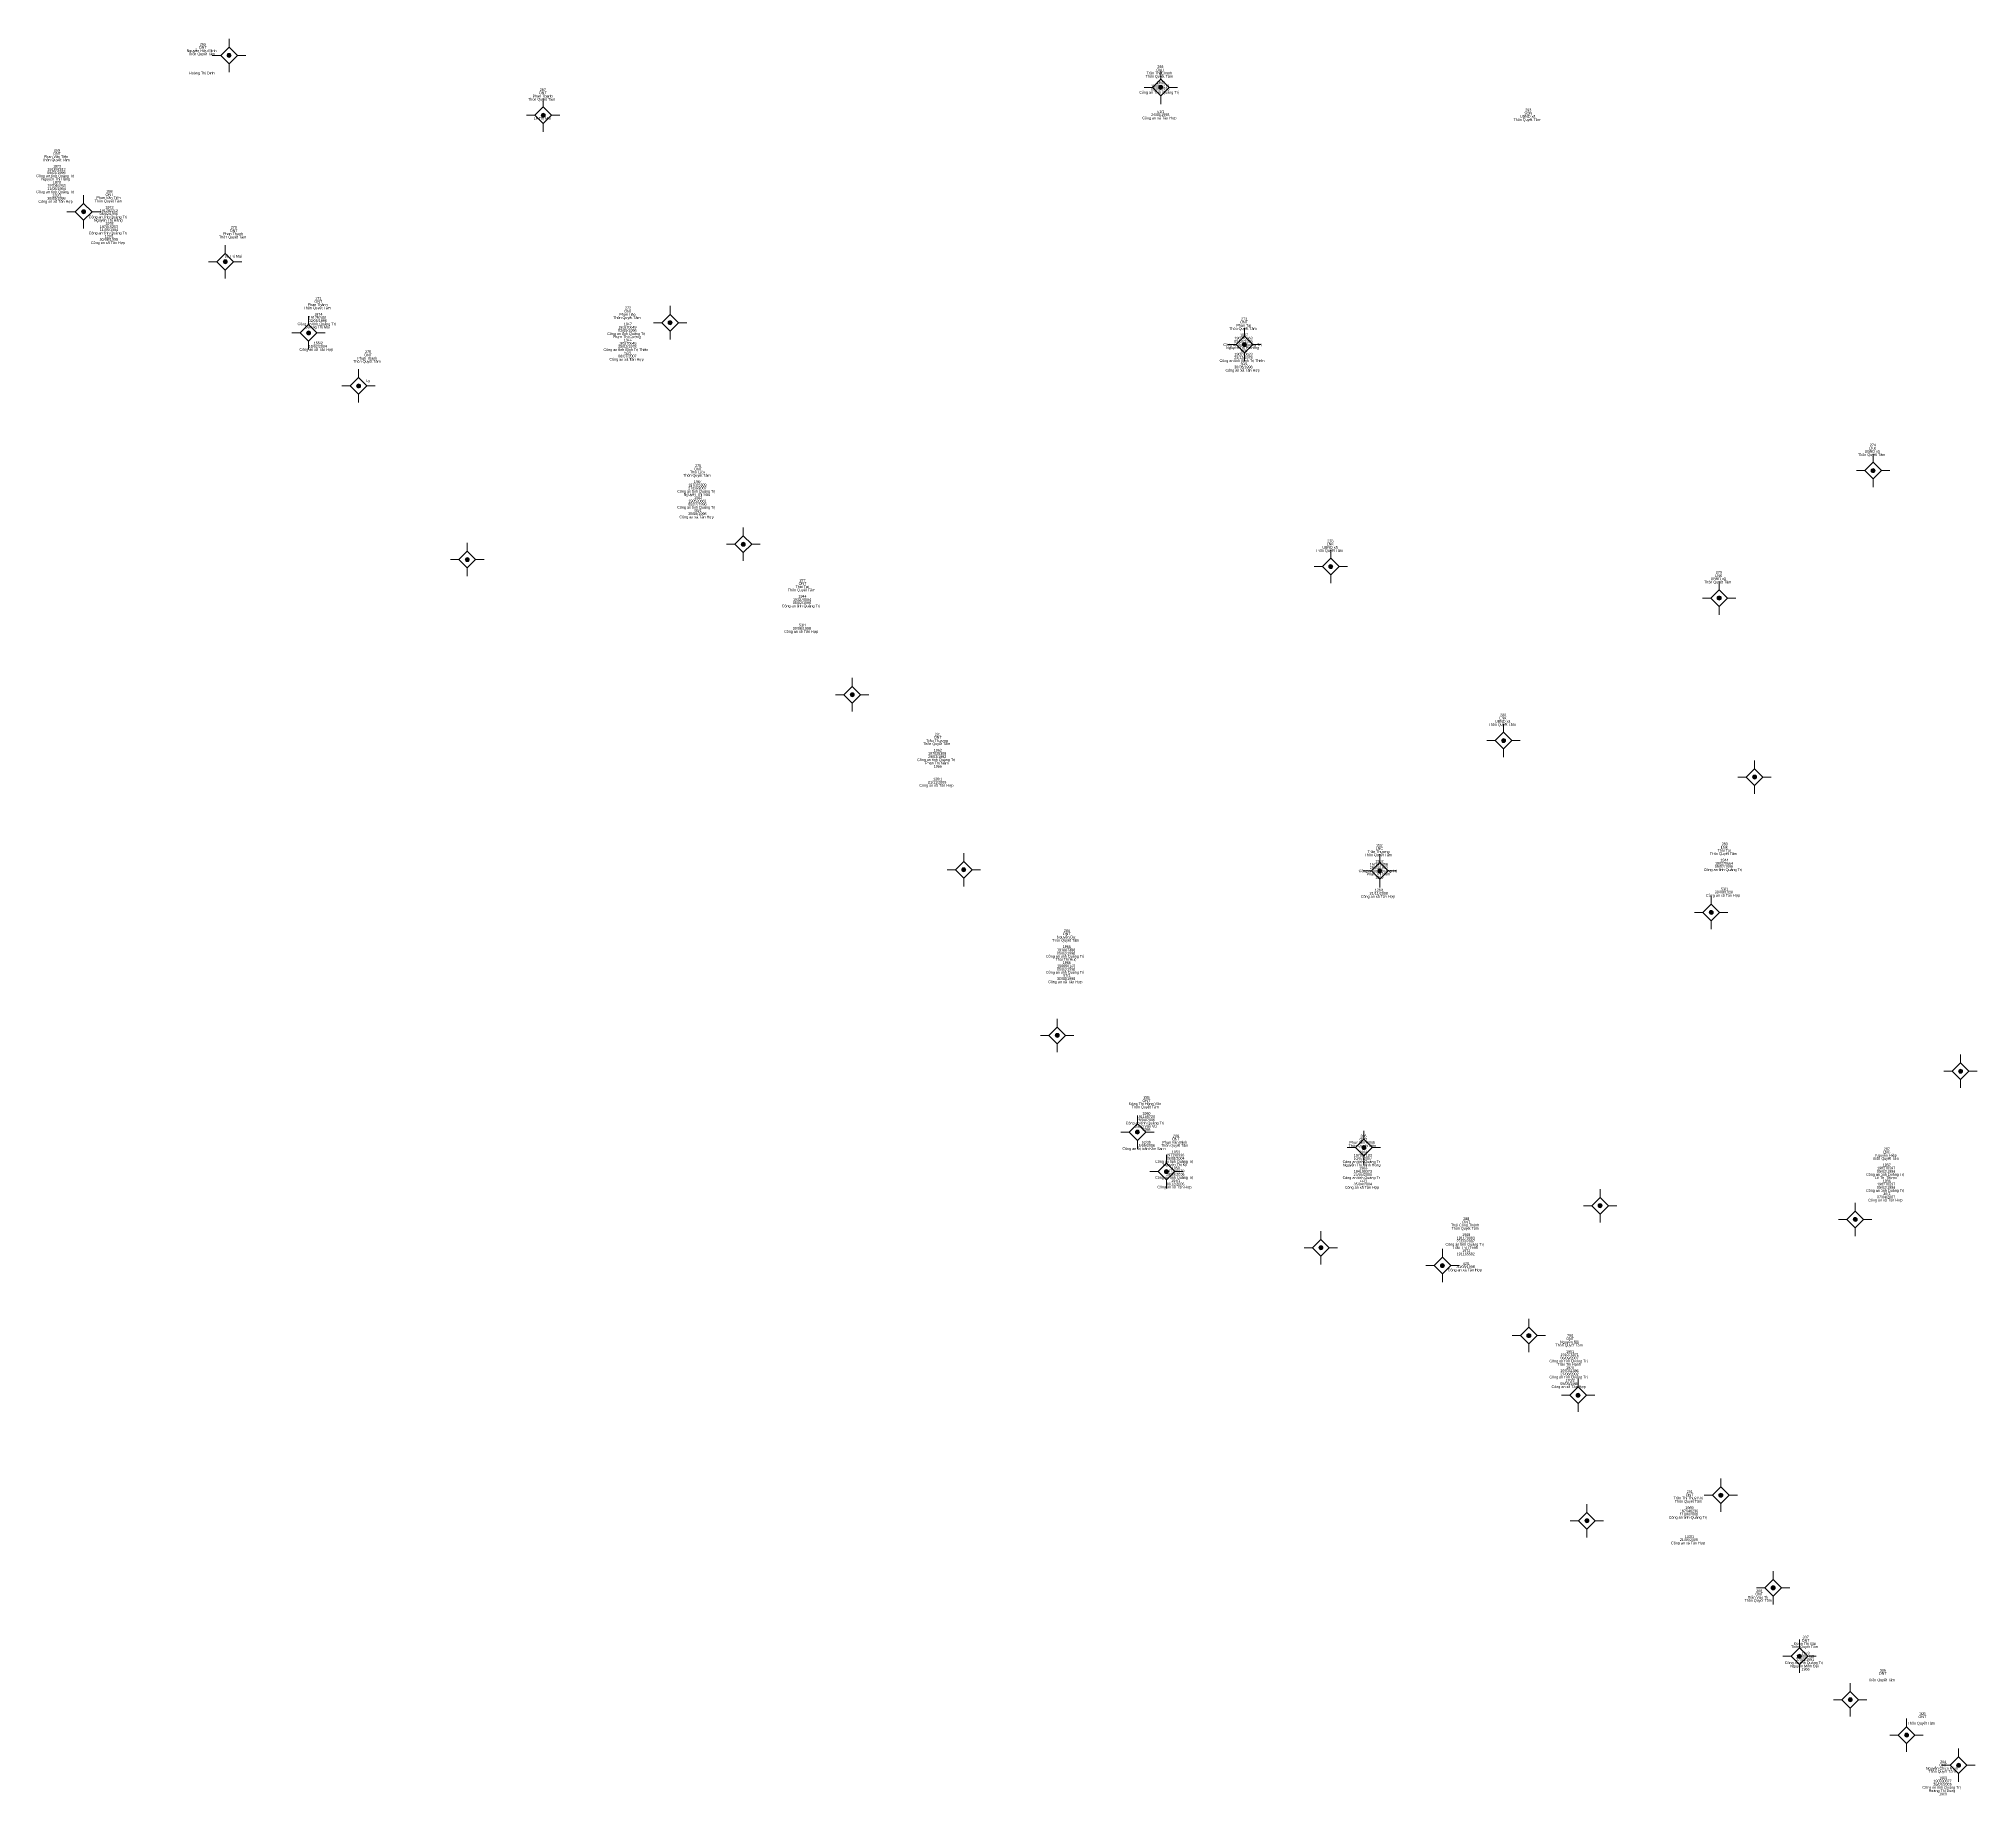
# Model space of a CAD drawing. Header units: metres. Extents: x 548344 to 551009, y 1840956 to 1844853.
# Drawn here: x 550718.9 to 551009.4, y 1840955.7 to 1841218.9 of the extents above; entities that cross this region are included whole.
import ezdxf
from ezdxf.enums import TextEntityAlignment as Align

# ---------------------------------------------------------------- set-up
doc = ezdxf.new("R2010")
doc.units = ezdxf.units.M
doc.header["$LTSCALE"] = 0.16
doc.layers.add('11', color=7, linetype='Continuous', lineweight=13)
doc.layers.add('15', color=7, linetype='Continuous')

msp = doc.modelspace()

# ---------------------------------------------------------------- hatches: boundary and pattern name
at = {"layer": '11'}
for points in [[(550747.6995, 1841216.42, 1), (550747.0995, 1841216.42, 1)], [(550887.3195, 1841211.63, 1), (550886.7195, 1841211.63, 1)], [(550794.7795, 1841207.46, 1), (550794.1795, 1841207.46, 1)], [(550725.9195, 1841193.01, 1), (550725.3195, 1841193.01, 1)], [(550747.1395, 1841185.5, 1), (550746.5395, 1841185.5, 1)], [(550813.7995, 1841176.38, 1), (550813.1995, 1841176.38, 1)], [(550759.6295, 1841174.84, 1), (550759.0295, 1841174.84, 1)], [(550899.8595, 1841173.1, 1), (550899.2595, 1841173.1, 1)], [(550767.1095, 1841166.9, 1), (550766.5095, 1841166.9, 1)], [(550994.0695, 1841154.21, 1), (550993.4695, 1841154.21, 1)], [(550824.7695, 1841143.18, 1), (550824.1695, 1841143.18, 1)], [(550783.4095, 1841140.89, 1), (550782.8095, 1841140.89, 1)], [(550912.7995, 1841139.84, 1), (550912.1995, 1841139.84, 1)], [(550970.9995, 1841135.12, 1), (550970.3995, 1841135.12, 1)], [(550841.0995, 1841120.64, 1), (550840.4995, 1841120.64, 1)], [(550938.6895, 1841113.77, 1), (550938.0895, 1841113.77, 1)], [(550976.3095, 1841108.29, 1), (550975.7095, 1841108.29, 1)], [(550857.7995, 1841094.4, 1), (550857.1995, 1841094.4, 1)], [(550920.1395, 1841094.24, 1), (550919.5395, 1841094.24, 1)], [(550969.8095, 1841088.01, 1), (550969.2095, 1841088.01, 1)], [(550871.8195, 1841069.58, 1), (550871.2195, 1841069.58, 1)], [(551007.1695, 1841064.22, 1), (551006.5695, 1841064.22, 1)], [(550883.8295, 1841055.09, 1), (550883.2295, 1841055.09, 1)], [(550917.7595, 1841052.77, 1), (550917.1595, 1841052.77, 1)], [(550888.1695, 1841049.17, 1), (550887.5695, 1841049.17, 1)], [(550953.1495, 1841044.06, 1), (550952.5495, 1841044.06, 1)], [(550991.3895, 1841042.01, 1), (550990.7895, 1841042.01, 1)], [(550911.3295, 1841037.77, 1), (550910.7295, 1841037.77, 1)], [(550929.5195, 1841035.09, 1), (550928.9195, 1841035.09, 1)], [(550942.4795, 1841024.6, 1), (550941.8795, 1841024.6, 1)], [(550949.8495, 1841015.66, 1), (550949.2495, 1841015.66, 1)], [(550971.2495, 1841000.69, 1), (550970.6495, 1841000.69, 1)], [(550951.1895, 1840996.87, 1), (550950.5895, 1840996.87, 1)], [(550979.0895, 1840986.81, 1), (550978.4895, 1840986.81, 1)], [(550983.0295, 1840976.55, 1), (550982.4295, 1840976.55, 1)], [(550990.6495, 1840970.03, 1), (550990.0495, 1840970.03, 1)], [(550999.0795, 1840964.74, 1), (550998.4795, 1840964.74, 1)], [(551006.8795, 1840960.22, 1), (551006.2795, 1840960.22, 1)]]:
    msp.add_hatch(color=256, dxfattribs=at).paths.add_polyline_path(points)

# ---------------------------------------------------------------- linework, layer by layer
for p, q in [((550747.4, 1841218.92), (550747.4, 1841217.67)), ((550746.15, 1841216.42), (550744.9, 1841216.42)), ((550749.9, 1841216.42), (550748.65, 1841216.42)), ((550747.4, 1841215.17), (550747.4, 1841213.92)), ((550887.02, 1841214.13), (550887.02, 1841212.88)), ((550885.77, 1841211.63), (550884.52, 1841211.63)), ((550887.02, 1841210.38), (550887.02, 1841209.13)), ((550889.52, 1841211.63), (550888.27, 1841211.63)), ((550793.23, 1841207.46), (550791.98, 1841207.46)), ((550794.48, 1841209.96), (550794.48, 1841208.71)), ((550796.98, 1841207.46), (550795.73, 1841207.46)), ((550794.48, 1841206.21), (550794.48, 1841204.96)), ((550724.37, 1841193.01), (550723.12, 1841193.01)), ((550725.62, 1841195.51), (550725.62, 1841194.26)), ((550728.12, 1841193.01), (550726.87, 1841193.01)), ((550725.62, 1841191.76), (550725.62, 1841190.51)), ((550746.84, 1841188), (550746.84, 1841186.75)), ((550745.59, 1841185.5), (550744.34, 1841185.5)), ((550746.84, 1841184.25), (550746.84, 1841183)), ((550749.34, 1841185.5), (550748.09, 1841185.5)), ((550813.5, 1841178.88), (550813.5, 1841177.63)), ((550759.33, 1841177.34), (550759.33, 1841176.09)), ((550812.25, 1841176.38), (550811, 1841176.38)), ((550816, 1841176.38), (550814.75, 1841176.38)), ((550899.56, 1841175.6), (550899.56, 1841174.35)), ((550758.08, 1841174.84), (550756.83, 1841174.84)), ((550759.33, 1841173.59), (550759.33, 1841172.34)), ((550761.83, 1841174.84), (550760.58, 1841174.84)), ((550813.5, 1841175.13), (550813.5, 1841173.88)), ((550898.31, 1841173.1), (550897.06, 1841173.1)), ((550902.06, 1841173.1), (550900.81, 1841173.1)), ((550766.81, 1841169.4), (550766.81, 1841168.15)), ((550899.56, 1841171.85), (550899.56, 1841170.6)), ((550765.56, 1841166.9), (550764.31, 1841166.9)), ((550769.31, 1841166.9), (550768.06, 1841166.9)), ((550766.81, 1841165.65), (550766.81, 1841164.4)), ((550993.77, 1841156.71), (550993.77, 1841155.46)), ((550992.52, 1841154.21), (550991.27, 1841154.21)), ((550993.77, 1841152.96), (550993.77, 1841151.71)), ((550996.27, 1841154.21), (550995.02, 1841154.21)), ((550783.11, 1841143.39), (550783.11, 1841142.14)), ((550824.47, 1841145.68), (550824.47, 1841144.43)), ((550781.86, 1841140.89), (550780.61, 1841140.89)), ((550785.61, 1841140.89), (550784.36, 1841140.89)), ((550823.22, 1841143.18), (550821.97, 1841143.18)), ((550824.47, 1841141.93), (550824.47, 1841140.68)), ((550826.97, 1841143.18), (550825.72, 1841143.18)), ((550912.5, 1841142.34), (550912.5, 1841141.09)), ((550783.11, 1841139.64), (550783.11, 1841138.39)), ((550911.25, 1841139.84), (550910, 1841139.84)), ((550912.5, 1841138.59), (550912.5, 1841137.34)), ((550915, 1841139.84), (550913.75, 1841139.84)), ((550970.7, 1841137.62), (550970.7, 1841136.37)), ((550969.45, 1841135.12), (550968.2, 1841135.12)), ((550973.2, 1841135.12), (550971.95, 1841135.12)), ((550970.7, 1841133.87), (550970.7, 1841132.62)), ((550840.8, 1841123.14), (550840.8, 1841121.89)), ((550839.55, 1841120.64), (550838.3, 1841120.64)), ((550843.3, 1841120.64), (550842.05, 1841120.64)), ((550840.8, 1841119.39), (550840.8, 1841118.14)), ((550938.39, 1841116.27), (550938.39, 1841115.02)), ((550937.14, 1841113.77), (550935.89, 1841113.77)), ((550938.39, 1841112.52), (550938.39, 1841111.27)), ((550940.89, 1841113.77), (550939.64, 1841113.77)), ((550976.01, 1841110.79), (550976.01, 1841109.54)), ((550974.76, 1841108.29), (550973.51, 1841108.29)), ((550976.01, 1841107.04), (550976.01, 1841105.79)), ((550978.51, 1841108.29), (550977.26, 1841108.29)), ((550857.5, 1841096.9), (550857.5, 1841095.65)), ((550856.25, 1841094.4), (550855, 1841094.4)), ((550860, 1841094.4), (550858.75, 1841094.4)), ((550918.59, 1841094.24), (550917.34, 1841094.24)), ((550919.84, 1841096.74), (550919.84, 1841095.49)), ((550922.34, 1841094.24), (550921.09, 1841094.24)), ((550857.5, 1841093.15), (550857.5, 1841091.9)), ((550919.84, 1841092.99), (550919.84, 1841091.74)), ((550969.51, 1841090.51), (550969.51, 1841089.26)), ((550968.26, 1841088.01), (550967.01, 1841088.01)), ((550969.51, 1841086.76), (550969.51, 1841085.51)), ((550972.01, 1841088.01), (550970.76, 1841088.01)), ((550871.52, 1841072.08), (550871.52, 1841070.83)), ((550870.27, 1841069.58), (550869.02, 1841069.58)), ((550871.52, 1841068.33), (550871.52, 1841067.08)), ((550874.02, 1841069.58), (550872.77, 1841069.58)), ((551006.87, 1841066.72), (551006.87, 1841065.47)), ((551005.62, 1841064.22), (551004.37, 1841064.22)), ((551006.87, 1841062.97), (551006.87, 1841061.72)), ((551009.37, 1841064.22), (551008.12, 1841064.22)), ((550883.53, 1841057.59), (550883.53, 1841056.34)), ((550882.28, 1841055.09), (550881.03, 1841055.09)), ((550883.53, 1841053.84), (550883.53, 1841052.59)), ((550886.03, 1841055.09), (550884.78, 1841055.09)), ((550917.46, 1841055.27), (550917.46, 1841054.02)), ((550887.87, 1841051.67), (550887.87, 1841050.42)), ((550916.21, 1841052.77), (550914.96, 1841052.77)), ((550917.46, 1841051.52), (550917.46, 1841050.27)), ((550919.96, 1841052.77), (550918.71, 1841052.77)), ((550886.62, 1841049.17), (550885.37, 1841049.17)), ((550887.87, 1841047.92), (550887.87, 1841046.67)), ((550890.37, 1841049.17), (550889.12, 1841049.17)), ((550952.85, 1841046.56), (550952.85, 1841045.31)), ((550991.09, 1841044.51), (550991.09, 1841043.26)), ((550951.6, 1841044.06), (550950.35, 1841044.06)), ((550952.85, 1841042.81), (550952.85, 1841041.56)), ((550955.35, 1841044.06), (550954.1, 1841044.06)), ((550989.84, 1841042.01), (550988.59, 1841042.01)), ((550993.59, 1841042.01), (550992.34, 1841042.01)), ((550911.03, 1841040.27), (550911.03, 1841039.02)), ((550991.09, 1841040.76), (550991.09, 1841039.51)), ((550909.78, 1841037.77), (550908.53, 1841037.77)), ((550911.03, 1841036.52), (550911.03, 1841035.27)), ((550913.53, 1841037.77), (550912.28, 1841037.77)), ((550929.22, 1841037.59), (550929.22, 1841036.34)), ((550927.97, 1841035.09), (550926.72, 1841035.09)), ((550929.22, 1841033.84), (550929.22, 1841032.59)), ((550931.72, 1841035.09), (550930.47, 1841035.09)), ((550942.18, 1841027.1), (550942.18, 1841025.85)), ((550940.93, 1841024.6), (550939.68, 1841024.6)), ((550944.68, 1841024.6), (550943.43, 1841024.6)), ((550942.18, 1841023.35), (550942.18, 1841022.1)), ((550948.3, 1841015.66), (550947.05, 1841015.66)), ((550949.55, 1841018.16), (550949.55, 1841016.91)), ((550952.05, 1841015.66), (550950.8, 1841015.66)), ((550949.55, 1841014.41), (550949.55, 1841013.16)), ((550970.95, 1841003.19), (550970.95, 1841001.94)), ((550950.89, 1840999.37), (550950.89, 1840998.12)), ((550969.7, 1841000.69), (550968.45, 1841000.69)), ((550970.95, 1840999.44), (550970.95, 1840998.19)), ((550973.45, 1841000.69), (550972.2, 1841000.69)), ((550949.64, 1840996.87), (550948.39, 1840996.87)), ((550950.89, 1840995.62), (550950.89, 1840994.37)), ((550953.39, 1840996.87), (550952.14, 1840996.87)), ((550978.79, 1840989.31), (550978.79, 1840988.06)), ((550977.54, 1840986.81), (550976.29, 1840986.81)), ((550981.29, 1840986.81), (550980.04, 1840986.81)), ((550978.79, 1840985.56), (550978.79, 1840984.31)), ((550982.73, 1840979.05), (550982.73, 1840977.8)), ((550981.48, 1840976.55), (550980.23, 1840976.55)), ((550982.73, 1840975.3), (550982.73, 1840974.05)), ((550985.23, 1840976.55), (550983.98, 1840976.55)), ((550990.35, 1840972.53), (550990.35, 1840971.28)), ((550989.1, 1840970.03), (550987.85, 1840970.03)), ((550992.85, 1840970.03), (550991.6, 1840970.03)), ((550990.35, 1840968.78), (550990.35, 1840967.53)), ((550998.78, 1840967.24), (550998.78, 1840965.99)), ((550997.53, 1840964.74), (550996.28, 1840964.74)), ((550998.78, 1840963.49), (550998.78, 1840962.24)), ((551001.28, 1840964.74), (551000.03, 1840964.74)), ((551006.58, 1840962.72), (551006.58, 1840961.47)), ((551005.33, 1840960.22), (551004.08, 1840960.22)), ((551006.58, 1840958.97), (551006.58, 1840957.72)), ((551009.08, 1840960.22), (551007.83, 1840960.22))]:
    msp.add_line(p, q, dxfattribs=at)
for points in [[(550747.4, 1841217.67), (550746.15, 1841216.42), (550747.4, 1841215.17), (550748.65, 1841216.42)], [(550887.02, 1841212.88), (550885.77, 1841211.63), (550887.02, 1841210.38), (550888.27, 1841211.63)], [(550794.48, 1841208.71), (550793.23, 1841207.46), (550794.48, 1841206.21), (550795.73, 1841207.46)], [(550725.62, 1841194.26), (550724.37, 1841193.01), (550725.62, 1841191.76), (550726.87, 1841193.01)], [(550746.84, 1841186.75), (550745.59, 1841185.5), (550746.84, 1841184.25), (550748.09, 1841185.5)], [(550759.33, 1841176.09), (550758.08, 1841174.84), (550759.33, 1841173.59), (550760.58, 1841174.84)], [(550813.5, 1841177.63), (550812.25, 1841176.38), (550813.5, 1841175.13), (550814.75, 1841176.38)], [(550899.56, 1841174.35), (550898.31, 1841173.1), (550899.56, 1841171.85), (550900.81, 1841173.1)], [(550766.81, 1841168.15), (550765.56, 1841166.9), (550766.81, 1841165.65), (550768.06, 1841166.9)], [(550993.77, 1841155.46), (550992.52, 1841154.21), (550993.77, 1841152.96), (550995.02, 1841154.21)], [(550824.47, 1841144.43), (550823.22, 1841143.18), (550824.47, 1841141.93), (550825.72, 1841143.18)], [(550783.11, 1841142.14), (550781.86, 1841140.89), (550783.11, 1841139.64), (550784.36, 1841140.89)], [(550912.5, 1841141.09), (550911.25, 1841139.84), (550912.5, 1841138.59), (550913.75, 1841139.84)], [(550970.7, 1841136.37), (550969.45, 1841135.12), (550970.7, 1841133.87), (550971.95, 1841135.12)], [(550840.8, 1841121.89), (550839.55, 1841120.64), (550840.8, 1841119.39), (550842.05, 1841120.64)], [(550938.39, 1841115.02), (550937.14, 1841113.77), (550938.39, 1841112.52), (550939.64, 1841113.77)], [(550976.01, 1841109.54), (550974.76, 1841108.29), (550976.01, 1841107.04), (550977.26, 1841108.29)], [(550857.5, 1841095.65), (550856.25, 1841094.4), (550857.5, 1841093.15), (550858.75, 1841094.4)], [(550919.84, 1841095.49), (550918.59, 1841094.24), (550919.84, 1841092.99), (550921.09, 1841094.24)], [(550969.51, 1841089.26), (550968.26, 1841088.01), (550969.51, 1841086.76), (550970.76, 1841088.01)], [(550871.52, 1841070.83), (550870.27, 1841069.58), (550871.52, 1841068.33), (550872.77, 1841069.58)], [(551006.87, 1841065.47), (551005.62, 1841064.22), (551006.87, 1841062.97), (551008.12, 1841064.22)], [(550883.53, 1841056.34), (550882.28, 1841055.09), (550883.53, 1841053.84), (550884.78, 1841055.09)], [(550917.46, 1841054.02), (550916.21, 1841052.77), (550917.46, 1841051.52), (550918.71, 1841052.77)], [(550887.87, 1841050.42), (550886.62, 1841049.17), (550887.87, 1841047.92), (550889.12, 1841049.17)], [(550952.85, 1841045.31), (550951.6, 1841044.06), (550952.85, 1841042.81), (550954.1, 1841044.06)], [(550991.09, 1841043.26), (550989.84, 1841042.01), (550991.09, 1841040.76), (550992.34, 1841042.01)], [(550911.03, 1841039.02), (550909.78, 1841037.77), (550911.03, 1841036.52), (550912.28, 1841037.77)], [(550929.22, 1841036.34), (550927.97, 1841035.09), (550929.22, 1841033.84), (550930.47, 1841035.09)], [(550942.18, 1841025.85), (550940.93, 1841024.6), (550942.18, 1841023.35), (550943.43, 1841024.6)], [(550949.55, 1841016.91), (550948.3, 1841015.66), (550949.55, 1841014.41), (550950.8, 1841015.66)], [(550970.95, 1841001.94), (550969.7, 1841000.69), (550970.95, 1840999.44), (550972.2, 1841000.69)], [(550950.89, 1840998.12), (550949.64, 1840996.87), (550950.89, 1840995.62), (550952.14, 1840996.87)], [(550978.79, 1840988.06), (550977.54, 1840986.81), (550978.79, 1840985.56), (550980.04, 1840986.81)], [(550982.73, 1840977.8), (550981.48, 1840976.55), (550982.73, 1840975.3), (550983.98, 1840976.55)], [(550990.35, 1840971.28), (550989.1, 1840970.03), (550990.35, 1840968.78), (550991.6, 1840970.03)], [(550998.78, 1840965.99), (550997.53, 1840964.74), (550998.78, 1840963.49), (551000.03, 1840964.74)], [(551006.58, 1840961.47), (551005.33, 1840960.22), (551006.58, 1840958.97), (551007.83, 1840960.22)]]:
    msp.add_lwpolyline(points, close=True, dxfattribs=at)
for centre in [(550747.3995, 1841216.42), (550887.0195, 1841211.63), (550794.4795, 1841207.46), (550725.6195, 1841193.01), (550746.8395, 1841185.5), (550813.4995, 1841176.38), (550759.3295, 1841174.84), (550899.5595, 1841173.1), (550766.8095, 1841166.9), (550993.7695, 1841154.21), (550824.4695, 1841143.18), (550783.1095, 1841140.89), (550912.4995, 1841139.84), (550970.6995, 1841135.12), (550840.7995, 1841120.64), (550938.3895, 1841113.77), (550976.0095, 1841108.29), (550857.4995, 1841094.4), (550919.8395, 1841094.24), (550969.5095, 1841088.01), (550871.5195, 1841069.58), (551006.8695, 1841064.22), (550883.5295, 1841055.09), (550917.4595, 1841052.77), (550887.8695, 1841049.17), (550952.8495, 1841044.06), (550991.0895, 1841042.01), (550911.0295, 1841037.77), (550929.2195, 1841035.09), (550942.1795, 1841024.6), (550949.5495, 1841015.66), (550970.9495, 1841000.69), (550950.8895, 1840996.87), (550978.7895, 1840986.81), (550982.7295, 1840976.55), (550990.3495, 1840970.03), (550998.7795, 1840964.74), (551006.5795, 1840960.22)]:
    msp.add_circle(centre, 0.3, dxfattribs=at)

# ---------------------------------------------------------------- texts
at = {"layer": '15'}
for s, width, p in [('Nguyễn Hữu Minh', 0.9, (550743.29, 1841216.94)), ('Thôn Quyết Tâm', 0.85, (550743.31, 1841216.46)), ('ONT', 0.95, (550743.47, 1841217.42)), ('265', 0.85, (550743.49, 1841217.9)), ('Hoàng Thị Dỉnh', 0.9, (550743.33, 1841213.58)), ('Thôn Quyết Tâm', 0.85, (550886.79, 1841213.1)), ('Trần Thị Chanh', 0.9, (550886.81, 1841213.58)), ('ONT', 0.95, (550886.95, 1841214.06)), ('266', 0.85, (550886.96, 1841214.54)), ('Thôn Quyết Tâm', 0.85, (550794.26, 1841209.66)), (' Phan Thạnh', 0.9, (550794.315, 1841210.14)), ('ONT', 0.95, (550794.42, 1841210.62)), ('267', 0.9, (550794.435, 1841211.1)), (' Công an Tỉnh Quảng Trị', 0.9, (550886.68, 1841210.7)), (' 02/05/1996', 0.9, (550886.865, 1841211.18)), (' 190891219', 0.85, (550886.86, 1841211.66)), (' 1947', 0.9, (550886.94, 1841212.14)), ('Lê Thị Mai', 0.95, (550794.34, 1841206.78)), (' Công an xã Tân Hợp', 0.9, (550886.735, 1841206.86)), (' 24/05/1998', 0.9, (550886.86, 1841207.34)), (' 51/1', 0.85, (550886.95, 1841207.82)), ('UBND xã', 0.95, (550942.015, 1841207.09)), ('SON', 0.85, (550942.07, 1841207.57)), ('293', 0.85, (550942.1, 1841208.05)), ('Thôn Quyết Tâm', 0.85, (550941.92, 1841206.61)), ('Phan Văn Tiến', 0.9, (550721.48, 1841201.06)), ('ONT', 0.95, (550721.62, 1841201.54)), ('269', 0.85, (550721.63, 1841202.02)), ('Công an tỉnh Quảng Trị', 0.9, (550721.37, 1841198.18)), ('Thôn Quyết Tâm', 0.85, (550721.46, 1841200.58)), ('05/02/1996', 0.9, (550721.53, 1841198.66)), ('191292242', 0.85, (550721.54, 1841199.14)), ('1973', 0.85, (550721.62, 1841199.62)), ('Công an tỉnh Quảng Trị', 0.9, (550721.37, 1841195.78)), ('Nguyễn Thị Hằng', 0.9, (550721.44, 1841197.7)), ('11/05/1994', 0.9, (550721.545, 1841196.26)), ('197046263', 0.85, (550721.545, 1841196.74)), ('120/1', 0.85, (550721.605, 1841195.3)), ('1978', 0.85, (550721.615, 1841197.22)), ('ONT', 0.95, (550729.48, 1841195.38)), ('268', 0.85, (550729.485, 1841195.86)), ('Công an xã Tân Hợp', 0.9, (550721.41, 1841194.34)), ('30/08/1998', 0.9, (550721.525, 1841194.82)), ('Thôn Quyết Tâm', 0.85, (550729.32, 1841194.42)), ('Phan Văn Tiến', 0.9, (550729.34, 1841194.9)), ('05/02/1996', 0.9, (550729.39, 1841192.5)), ('191292242', 0.85, (550729.4, 1841192.98)), ('1973', 0.85, (550729.48, 1841193.46)), ('Công an tỉnh Quảng Trị', 0.9, (550729.23, 1841192.02)), ('Công an tỉnh Quảng Trị', 0.9, (550729.23, 1841189.62)), ('Nguyễn Thị Hằng', 0.9, (550729.3, 1841191.54)), ('11/05/1994', 0.9, (550729.405, 1841190.1)), ('197046263', 0.85, (550729.405, 1841190.58)), ('1978', 0.85, (550729.475, 1841191.06)), ('Phan Thạnh', 0.9, (550748, 1841189.5)), ('ONT', 0.95, (550748.1, 1841189.98)), ('270', 0.85, (550748.115, 1841190.46)), ('Công an xã Tân Hợp', 0.9, (550729.27, 1841188.18)), ('30/08/1998', 0.9, (550729.385, 1841188.66)), ('120/1', 0.85, (550729.465, 1841189.14)), ('Thôn Quyết Tâm', 0.85, (550747.94, 1841189.02)), ('Lê Thị Mai', 0.95, (550748.02, 1841186.14)), ('Thôn Quyết Tâm', 0.85, (550760.62, 1841178.4)), ('Phan Thảnh', 0.9, (550760.68, 1841178.88)), ('ONT', 0.95, (550760.78, 1841179.36)), ('271', 0.8, (550760.805, 1841179.84)), ('ONT', 0.95, (550807.18, 1841177.9)), ('272', 0.85, (550807.195, 1841178.38)), ('Công an tỉnh Quảng Trị', 0.9, (550760.53, 1841176)), ('Dương Thị Mai', 0.9, (550760.645, 1841175.52)), ('02/05/1996', 0.9, (550760.69, 1841176.48)), ('191292451', 0.85, (550760.71, 1841176.96)), ('1974', 0.85, (550760.775, 1841177.44)), ('Thôn Quyết Tâm', 0.85, (550807.02, 1841176.94)), ('02/05/1996', 0.9, (550807.09, 1841175.02)), ('190270649', 0.85, (550807.095, 1841175.5)), ('Phan Hảo', 0.9, (550807.11, 1841177.42)), ('1947', 0.85, (550807.175, 1841175.98)), ('Thôn Quyết Tâm', 0.85, (550899.34, 1841175.3)), ('Phan Tại', 0.9, (550899.445, 1841175.78)), ('ONT', 0.95, (550899.5, 1841176.26)), ('273', 0.85, (550899.52, 1841176.74)), ('Công an xã Tân Hợp ', 0.85, (550760.57, 1841172.16)), ('18/02/2004', 0.9, (550760.705, 1841172.64)), ('155/2', 0.85, (550760.775, 1841173.12)), ('Công an tỉnh Bình Trị Thiên', 0.9, (550806.875, 1841172.14)), ('Công an tỉnh Quảng Trị', 0.9, (550806.93, 1841174.54)), ('Phạm Thị Cường', 0.9, (550807.02, 1841174.06)), ('25/02/1978', 0.9, (550807.085, 1841172.62)), ('190270648', 0.85, (550807.09, 1841173.1)), ('1944', 0.85, (550807.175, 1841173.58)), ('Công an tỉnh Quảng Trị', 0.9, (550899.25, 1841172.9)), ('Nguyễn Thị Phưởng', 0.9, (550899.295, 1841172.42)), ('05/02/1996', 0.9, (550899.41, 1841173.38)), ('190270663', 0.85, (550899.425, 1841173.86)), ('1937', 0.85, (550899.495, 1841174.34)), ('1937', 0.85, (550899.495, 1841171.94)), ('Thôn Quyết Tâm', 0.85, (550768.07, 1841170.38)), ('Phan Thanh', 0.9, (550768.13, 1841170.86)), ('ONT', 0.95, (550768.23, 1841171.34)), ('276', 0.85, (550768.24, 1841171.82)), ('Công an xã Tân Hợp', 0.9, (550806.97, 1841170.7)), ('06/07/2007', 0.9, (550807.095, 1841171.18)), ('52/1', 0.85, (550807.195, 1841171.66)), ('Công an tỉnh Bình Trị Thiên', 0.9, (550899.195, 1841170.5)), ('Công an xã Tân Hợp', 0.9, (550899.29, 1841169.06)), ('30/08/1998', 0.9, (550899.405, 1841169.54)), ('25/12/1978', 0.9, (550899.405, 1841170.98)), ('190270623', 0.85, (550899.425, 1841171.46)), ('50/1', 0.85, (550899.515, 1841170.02)), ('Ly', 0.9, (550768.26, 1841167.5)), ('274', 0.85, (550993.735, 1841157.85)), ('275', 0.85, (550817.69, 1841154.75)), ('Thôn Quyết Tâm', 0.85, (550993.55, 1841156.41)), ('UBND xã', 0.95, (550993.645, 1841156.89)), ('Thôn Quyết Tâm', 0.85, (550817.51, 1841153.31)), ('197025309', 0.85, (550817.585, 1841151.87)), ('Thái Liệu', 0.9, (550817.61, 1841153.79)), ('ONT', 0.95, (550817.67, 1841154.27)), ('1964', 0.85, (550817.665, 1841152.35)), ('Công an tỉnh Quảng Trị', 0.9, (550817.42, 1841150.91)), ('Nguyễn Thị Sửu', 0.85, (550817.525, 1841150.43)), ('05/02/1996', 0.9, (550817.58, 1841148.99)), ('27/03/2007', 0.9, (550817.585, 1841151.39)), ('190520881', 0.85, (550817.6, 1841149.47)), ('1962', 0.85, (550817.675, 1841149.95)), ('Công an tỉnh Quảng Trị', 0.9, (550817.42, 1841148.51)), ('Công an xã Tân Hợp', 0.9, (550817.46, 1841147.07)), ('30/08/1998', 0.9, (550817.575, 1841147.55)), ('55/1', 0.85, (550817.685, 1841148.03)), ('278', 0.85, (550912.445, 1841143.48)), ('Thôn Quyết Tâm', 0.85, (550912.28, 1841142.04)), ('UBND xã', 0.95, (550912.375, 1841142.52)), ('ONT', 0.95, (550833.34, 1841137.1)), ('277', 0.9, (550833.355, 1841137.58)), ('Thôn Quyết Tâm', 0.85, (550970.48, 1841137.32)), ('UBND xã', 0.95, (550970.575, 1841137.8)), ('279', 0.85, (550970.65, 1841138.76)), ('Thôn Quyết Tâm', 0.85, (550833.18, 1841136.14)), ('05/02/1996', 0.9, (550833.25, 1841134.22)), ('190270664', 0.85, (550833.27, 1841134.7)), ('Thái Tại', 0.9, (550833.29, 1841136.62)), ('1944', 0.85, (550833.335, 1841135.18)), ('Công an tỉnh Quảng Trị', 0.9, (550833.09, 1841133.74)), ('Công an xã Tân Hợp', 0.9, (550833.13, 1841129.9)), ('30/08/1998', 0.9, (550833.245, 1841130.38)), ('53/1', 0.85, (550833.355, 1841130.86)), ('280', 0.85, (550938.345, 1841117.41)), ('ONT', 0.95, (550853.61, 1841114.04)), ('281', 0.8, (550853.635, 1841114.52)), ('Thôn Quyết Tâm', 0.85, (550938.17, 1841115.97)), ('UBND xã', 0.95, (550938.265, 1841116.45)), ('Thôn Quyết Tâm', 0.85, (550853.45, 1841113.08)), ('Trần Thương', 0.9, (550853.49, 1841113.56)), ('29/03/1992', 0.85, (550853.525, 1841111.16)), ('197025308', 0.85, (550853.52, 1841111.64)), ('1962', 0.85, (550853.615, 1841112.12)), ('Công an tỉnh Quảng Trị', 0.9, (550853.36, 1841110.68)), ('Phan Thị Năm', 0.9, (550853.47, 1841110.2)), ('1966', 0.85, (550853.61, 1841109.72)), ('Công an xã Tân Hợp', 0.9, (550853.4, 1841106.84)), ('21/11/2008', 0.9, (550853.515, 1841107.32)), ('126/1', 0.85, (550853.595, 1841107.8)), ('Thôn Quyết Tâm', 0.85, (550919.62, 1841096.44)), ('Trần Thương', 0.9, (550919.66, 1841096.92)), ('LNC', 0.95, (550919.77, 1841097.4)), ('282', 0.85, (550919.795, 1841097.88)), ('Thôn Quyết Tâm', 0.85, (550971.34, 1841096.62)), ('Thái Tại', 0.9, (550971.45, 1841097.1)), ('283', 0.85, (550971.52, 1841098.06)), ('Công an tỉnh Quảng Trị', 0.9, (550919.53, 1841094.04)), ('Phan Thị Năm', 0.9, (550919.64, 1841093.56)), ('29/03/1992', 0.85, (550919.695, 1841094.52)), ('197025308', 0.85, (550919.69, 1841095)), ('1962', 0.85, (550919.785, 1841095.48)), ('Công an tỉnh Quảng Trị', 0.9, (550971.25, 1841094.22)), ('05/02/1996', 0.9, (550971.41, 1841094.7)), ('190270664', 0.85, (550971.43, 1841095.18)), ('1944', 0.85, (550971.495, 1841095.66)), ('21/11/2008', 0.9, (550919.685, 1841090.68)), ('126/1', 0.85, (550919.765, 1841091.16)), ('1966', 0.85, (550919.78, 1841093.08)), ('30/08/1998', 0.9, (550971.405, 1841090.86)), ('53/1', 0.85, (550971.515, 1841091.34)), ('Công an xã Tân Hợp', 0.9, (550919.57, 1841090.2)), ('Công an xã Tân Hợp', 0.9, (550971.29, 1841090.38)), ('284', 0.85, (550872.955, 1841085.09)), ('Thôn Quyết Tâm', 0.85, (550872.77, 1841083.65)), ('Nguyễn Dự', 0.9, (550872.85, 1841084.13)), ('191007398', 0.85, (550872.84, 1841082.21)), ('ONT', 0.95, (550872.93, 1841084.61)), ('1966', 0.85, (550872.93, 1841082.69)), ('Công an tỉnh Quảng Trị', 0.9, (550872.68, 1841081.25)), ('Thái Thị Huệ', 0.9, (550872.82, 1841080.77)), ('05/02/1996', 0.9, (550872.84, 1841081.73)), ('05/02/1996', 0.9, (550872.84, 1841079.33)), ('190950145', 0.85, (550872.855, 1841079.81)), ('1966', 0.85, (550872.93, 1841080.29)), ('Công an tỉnh Quảng Trị', 0.9, (550872.68, 1841078.85)), ('Công an xã Tân Hợp', 0.9, (550872.72, 1841077.41)), ('30/08/1998', 0.9, (550872.835, 1841077.89)), ('57/1', 0.85, (550872.945, 1841078.37)), ('Đặng Thị Hồng Vân', 0.9, (550884.67, 1841059.14)), ('Thôn Quyết Tâm', 0.85, (550884.71, 1841058.66)), ('ONT', 0.95, (550884.87, 1841059.62)), ('285', 0.85, (550884.89, 1841060.1)), ('Công an tỉnh Quảng Trị', 0.9, (550884.62, 1841056.26)), ('Đặng Văn Vũ', 0.9, (550884.75, 1841055.78)), ('28/04/2006', 0.9, (550884.78, 1841056.74)), ('191165720', 0.85, (550884.79, 1841057.22)), ('1960', 0.85, (550884.865, 1841057.7)), ('15/05/2006', 0.9, (550884.78, 1841052.9)), ('62/3b', 0.85, (550884.85, 1841053.38)), ('1958', 0.85, (550884.865, 1841055.3)), ('Thôn Quyết Tâm', 0.85, (550889.12, 1841052.89)), ('Phan Văn Minh', 0.9, (550889.135, 1841053.37)), ('ONT', 0.95, (550889.28, 1841053.85)), ('289', 0.85, (550889.29, 1841054.33)), ('Thôn Quyết Tâm', 0.85, (550917.22, 1841052.86)), ('Phan Sinh Nhật', 0.9, (550917.23, 1841053.34)), ('ONT', 0.95, (550917.38, 1841053.82)), ('286', 0.85, (550917.39, 1841054.3)), ('Công an thị trấn Khe Sanh ', 0.9, (550884.59, 1841052.42)), ('Công an tỉnh Quảng Trị', 0.9, (550889.03, 1841050.49)), ('Nguyễn Thị Kỷ', 0.9, (550889.145, 1841050.01)), ('05/08/2004', 0.9, (550889.205, 1841050.97)), ('197190996', 0.85, (550889.195, 1841051.45)), ('1953', 0.85, (550889.28, 1841051.93)), ('Công an tỉnh Quảng Trị', 0.9, (550917.13, 1841050.46)), ('Nguyễn Thị Minh Hồng', 0.9, (550917.13, 1841049.98)), ('10/07/2007', 0.9, (550917.295, 1841050.94)), ('197097123', 0.85, (550917.305, 1841051.42)), ('1983', 0.85, (550917.38, 1841051.9)), ('Thôn Quyết Tâm', 0.85, (550995.65, 1841050.94)), ('Nguyễn Hiệp', 0.9, (550995.71, 1841051.42)), ('LNC', 0.95, (550995.8, 1841051.9)), ('1937', 0.85, (550995.805, 1841049.98)), ('287', 0.9, (550995.825, 1841052.38)), ('Công an tỉnh Quảng Trị', 0.9, (550889.03, 1841048.09)), ('30/12/2006', 0.9, (550889.19, 1841047.13)), ('28/09/2006', 0.9, (550889.19, 1841048.57)), ('197238970', 0.85, (550889.2, 1841049.05)), ('154/1', 0.85, (550889.265, 1841047.61)), ('1959', 0.85, (550889.27, 1841049.53)), ('Công an tỉnh Quảng Trị', 0.9, (550917.13, 1841048.06)), ('25/05/2000', 0.9, (550917.295, 1841048.54)), ('05/04/2004', 0.9, (550917.305, 1841047.1)), ('194199373', 0.85, (550917.305, 1841049.02)), ('1983', 0.85, (550917.38, 1841049.5)), ('44/1', 0.85, (550917.395, 1841047.58)), ('Công an tỉnh Quảng Trị', 0.9, (550995.56, 1841048.54)), ('Lê Thị Thược', 0.9, (550995.695, 1841048.06)), ('05/02/1996', 0.9, (550995.72, 1841049.02)), ('190270587', 0.85, (550995.73, 1841049.5)), ('190270597', 0.85, (550995.73, 1841047.1)), ('1936', 0.85, (550995.81, 1841047.58)), ('Công an xã Tân Hợp', 0.9, (550889.07, 1841046.65)), ('Công an xã Tân Hợp', 0.9, (550917.17, 1841046.62)), ('Công an tỉnh Quảng Trị', 0.9, (550995.56, 1841046.14)), ('Công an xã Tân Hợp', 0.9, (550995.6, 1841044.7)), ('05/02/1996', 0.9, (550995.72, 1841046.62)), ('07/04/2007', 0.9, (550995.725, 1841045.18)), ('38/1', 0.85, (550995.825, 1841045.66)), ('ONT', 0.95, (550932.8, 1841041.44)), ('288', 0.85, (550932.805, 1841041.92)), ('Thái Công Thành', 0.9, (550932.63, 1841040.96)), ('Thôn Quyết Tâm', 0.85, (550932.64, 1841040.48)), ('27/03/2007', 0.9, (550932.715, 1841038.56)), ('191170083', 0.85, (550932.725, 1841039.04)), ('1968', 0.85, (550932.795, 1841039.52)), ('Công an tỉnh Quảng Trị', 0.9, (550932.55, 1841038.08)), ('Trần Thị Thanh', 0.9, (550932.66, 1841037.6)), ('191165582', 0.85, (550932.72, 1841036.64)), ('1972', 0.85, (550932.805, 1841037.12)), ('Công an xã Tân Hợp', 0.9, (550932.59, 1841034.24)), ('30/08/1998', 0.9, (550932.705, 1841034.72)), ('42/1', 0.85, (550932.815, 1841035.2)), ('ONT', 0.95, (550948.36, 1841023.94)), ('290', 0.85, (550948.375, 1841024.42)), ('Thôn Quyết Tâm', 0.85, (550948.2, 1841022.98)), ('Nguyễn Bồi', 0.9, (550948.27, 1841023.46)), ('06/09/2007', 0.9, (550948.275, 1841021.06)), ('191075371', 0.85, (550948.29, 1841021.54)), ('1961', 0.8, (550948.355, 1841022.02)), ('Công an tỉnh Quảng Trị', 0.9, (550948.11, 1841020.58)), ('Công an tỉnh Quảng Trị', 0.9, (550948.11, 1841018.18)), ('Trần Thị Hạnh', 0.9, (550948.22, 1841020.1)), ('27/08/2002', 0.85, (550948.275, 1841018.66)), ('197031386', 0.85, (550948.275, 1841019.14)), ('1970', 0.85, (550948.355, 1841019.62)), ('Công an xã Tân Hợp', 0.9, (550948.15, 1841016.74)), ('08/05/1998', 0.9, (550948.265, 1841017.22)), ('170/2', 0.85, (550948.355, 1841017.7)), ('ONT', 0.95, (550966.26, 1841000.53)), ('291', 0.8, (550966.285, 1841001.01)), ('Trần Thị Thuý Nhị', 0.9, (550966.075, 1841000.05)), ('Thôn Quyết Tâm', 0.85, (550966.1, 1840999.57)), ('11/06/2000', 0.9, (550966.175, 1840997.65)), ('197046230', 0.85, (550966.18, 1840998.13)), ('1969', 0.85, (550966.25, 1840998.61)), ('Công an tỉnh Quảng Trị', 0.9, (550966.01, 1840997.17)), ('Công an xã Tân Hợp', 0.9, (550966.05, 1840993.33)), ('21/06/2006', 0.9, (550966.17, 1840993.81)), ('153/1', 0.85, (550966.245, 1840994.29)), ('308', 0.85, (550976.705, 1840986.16)), ('Thôn Quyết Tâm', 0.85, (550976.54, 1840984.72)), ('Trần Văn Thi', 0.9, (550976.59, 1840985.2)), ('ONT', 0.95, (550976.7, 1840985.68)), ('Thôn Quyết Tâm', 0.85, (550983.49, 1840977.78)), ('Đoàn Thị Gái', 0.95, (550983.54, 1840978.26)), ('ONT', 0.95, (550983.65, 1840978.74)), ('307', 0.9, (550983.665, 1840979.22)), ('Công an tỉnh Quảng Trị', 0.9, (550983.4, 1840975.38)), ('Nguyễn Minh Đại', 0.95, (550983.475, 1840974.9)), ('27/03/1991', 0.85, (550983.575, 1840975.86)), ('197004415', 0.85, (550983.575, 1840976.34)), ('1973', 0.85, (550983.65, 1840976.82)), ('1966', 0.85, (550983.65, 1840974.42)), ('Thôn Quyết Tâm', 0.85, (550995.05, 1840972.82)), ('ONT', 0.95, (550995.21, 1840973.78)), ('306', 0.85, (550995.22, 1840974.26)), ('Thôn Quyết Tâm', 0.85, (551000.99, 1840966.33)), ('ONT', 0.95, (551001.15, 1840967.29)), ('305', 0.85, (551001.17, 1840967.77)), ('ONT', 0.95, (551004.25, 1840960.06)), ('304', 0.85, (551004.275, 1840960.54)), ('Nguyễn Chơn Minh', 0.9, (551004.06, 1840959.58)), ('Thôn Quyết Tâm', 0.85, (551004.09, 1840959.1)), ('26/07/2005', 0.9, (551004.17, 1840957.18)), ('190330877', 0.85, (551004.17, 1840957.66)), ('1963', 0.85, (551004.25, 1840958.14)), ('Công an tỉnh Quảng Trị', 0.9, (551004, 1840956.7)), ('Hoàng Thị Dung', 0.9, (551004.09, 1840956.22)), ('1969', 0.85, (551004.24, 1840955.74))]:
    msp.add_text(s, height=0.4, dxfattribs=dict(at, width=width)).set_placement(p, align=Align.CENTER)
for p in [(550993.7, 1841157.37), (550912.43, 1841143), (550970.63, 1841138.28), (550938.32, 1841116.93), (550971.49, 1841097.58)]:
    msp.add_text('LNK', height=0.4, dxfattribs=at).set_placement(p, align=Align.CENTER)

doc.saveas('drawing.dxf')
